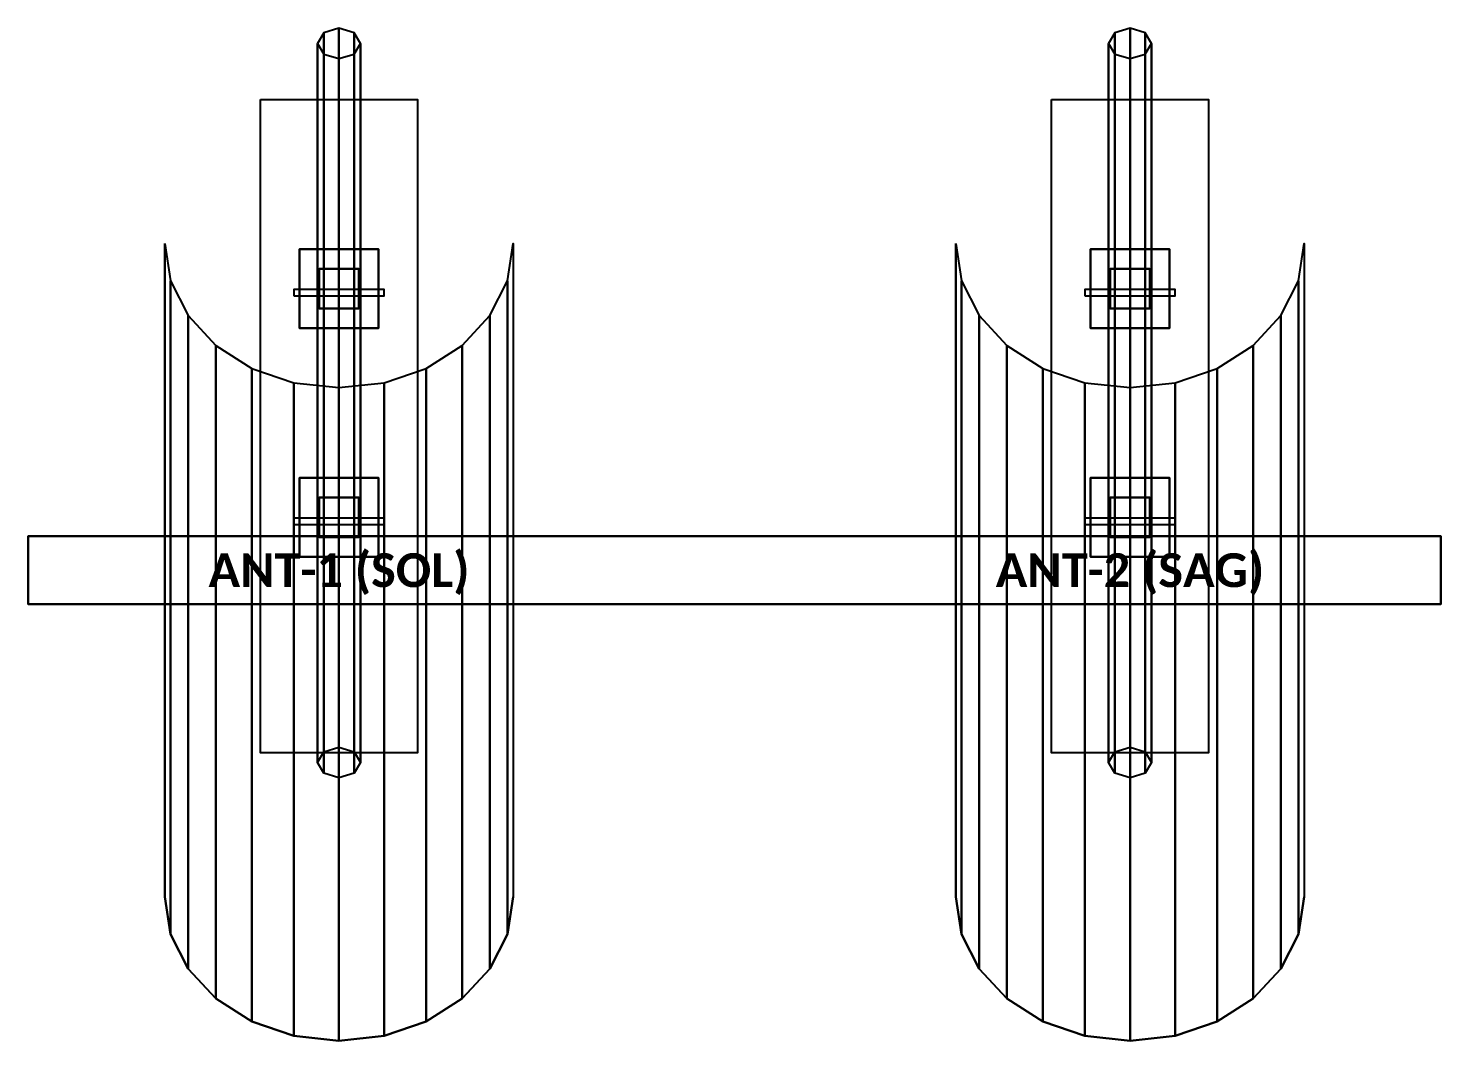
# Model space of a CAD drawing. Header units: metres. Extents: x -14.8 to 20, y -0.8 to 1.1.
# Drawn here: x -5.25 to -2.75, y -0.833 to 0.959 of the extents above; entities that cross this region are included whole.
import ezdxf
from ezdxf.enums import TextEntityAlignment as Align

# ---------------------------------------------------------------- set-up
doc = ezdxf.new("R2010")
doc.units = ezdxf.units.M
for name, color, linetype in [('CELIK_KIRIS_KOLON', 9, 'CONTINUOUS'), ('EKP_MATSING_ANTEN', 2, 'CONTINUOUS'), ('METIN_BILGI', 7, 'CONTINUOUS'), ('MONTAJ_BORULARI', 2, 'CONTINUOUS')]:
    doc.layers.add(name, color=color, linetype=linetype)
doc.styles.get("Standard").update_dxf_attribs({"font": 'calibrib.ttf'})

msp = doc.modelspace()

# ---------------------------------------------------------------- linework, layer by layer
at = {"layer": 'CELIK_KIRIS_KOLON'}
for p, q in [((-4.7, 0.8471, -0.309), (-4.7, -0.309, 0.8471)), ((-3.3, 0.8471, -0.309), (-3.3, -0.309, 0.8471)), ((-4.63, 0.5683, 0.0337), (-4.77, 0.5683, 0.0337)), ((-4.77, 0.5683, 0.0337), (-4.77, 0.4283, 0.0337)), ((-4.63, 0.5683, 0.1537), (-4.77, 0.5683, 0.1537)), ((-4.77, 0.5683, 0.1537), (-4.77, 0.4283, 0.1537)), ((-4.77, 0.5683, 0.0337), (-4.77, 0.5683, 0.1537)), ((-4.63, 0.4283, 0.0337), (-4.63, 0.5683, 0.0337)), ((-4.63, 0.4283, 0.1537), (-4.63, 0.5683, 0.1537)), ((-4.63, 0.5683, 0.0337), (-4.63, 0.5683, 0.1537)), ((-3.23, 0.5683, 0.0337), (-3.37, 0.5683, 0.0337)), ((-3.37, 0.5683, 0.0337), (-3.37, 0.4283, 0.0337)), ((-3.23, 0.5683, 0.1537), (-3.37, 0.5683, 0.1537)), ((-3.37, 0.5683, 0.1537), (-3.37, 0.4283, 0.1537)), ((-3.37, 0.5683, 0.0337), (-3.37, 0.5683, 0.1537)), ((-3.23, 0.4283, 0.0337), (-3.23, 0.5683, 0.0337)), ((-3.23, 0.4283, 0.1537), (-3.23, 0.5683, 0.1537)), ((-3.23, 0.5683, 0.0337), (-3.23, 0.5683, 0.1537)), ((-4.77, 0.4283, 0.0337), (-4.63, 0.4283, 0.0337)), ((-4.77, 0.4283, 0.1537), (-4.63, 0.4283, 0.1537)), ((-4.77, 0.4283, 0.0337), (-4.77, 0.4283, 0.1537)), ((-4.63, 0.4283, 0.0337), (-4.63, 0.4283, 0.1537)), ((-3.37, 0.4283, 0.0337), (-3.23, 0.4283, 0.0337)), ((-3.37, 0.4283, 0.1537), (-3.23, 0.4283, 0.1537)), ((-3.37, 0.4283, 0.0337), (-3.37, 0.4283, 0.1537)), ((-3.23, 0.4283, 0.0337), (-3.23, 0.4283, 0.1537)), ((-4.63, 0.1637, 0.4383), (-4.77, 0.1637, 0.4383)), ((-4.77, 0.1637, 0.4383), (-4.77, 0.0237, 0.4383)), ((-4.63, 0.1637, 0.5583), (-4.77, 0.1637, 0.5583)), ((-4.77, 0.1637, 0.5583), (-4.77, 0.0237, 0.5583)), ((-4.77, 0.1637, 0.4383), (-4.77, 0.1637, 0.5583)), ((-4.63, 0.0237, 0.4383), (-4.63, 0.1637, 0.4383)), ((-4.63, 0.0237, 0.5583), (-4.63, 0.1637, 0.5583)), ((-4.63, 0.1637, 0.4383), (-4.63, 0.1637, 0.5583)), ((-3.23, 0.1637, 0.4383), (-3.37, 0.1637, 0.4383)), ((-3.37, 0.1637, 0.4383), (-3.37, 0.0237, 0.4383)), ((-3.23, 0.1637, 0.5583), (-3.37, 0.1637, 0.5583)), ((-3.37, 0.1637, 0.5583), (-3.37, 0.0237, 0.5583)), ((-3.37, 0.1637, 0.4383), (-3.37, 0.1637, 0.5583)), ((-3.23, 0.0237, 0.4383), (-3.23, 0.1637, 0.4383)), ((-3.23, 0.0237, 0.5583), (-3.23, 0.1637, 0.5583)), ((-3.23, 0.1637, 0.4383), (-3.23, 0.1637, 0.5583)), ((-2.75, 0.06, 1.05), (-5.25, 0.06, 1.05)), ((-5.25, 0.06, 1.05), (-5.25, -0.06, 1.05)), ((-2.75, 0.06, 1.17), (-5.25, 0.06, 1.17)), ((-5.25, 0.06, 1.17), (-5.25, -0.06, 1.17)), ((-5.25, 0.06, 1.05), (-5.25, 0.06, 1.17)), ((-2.75, -0.06, 1.05), (-2.75, 0.06, 1.05)), ((-2.75, -0.06, 1.17), (-2.75, 0.06, 1.17)), ((-2.75, 0.06, 1.05), (-2.75, 0.06, 1.17)), ((-4.77, 0.0237, 0.4383), (-4.63, 0.0237, 0.4383)), ((-4.77, 0.0237, 0.5583), (-4.63, 0.0237, 0.5583)), ((-4.77, 0.0237, 0.4383), (-4.77, 0.0237, 0.5583)), ((-4.63, 0.0237, 0.4383), (-4.63, 0.0237, 0.5583)), ((-3.37, 0.0237, 0.4383), (-3.23, 0.0237, 0.4383)), ((-3.37, 0.0237, 0.5583), (-3.23, 0.0237, 0.5583)), ((-3.37, 0.0237, 0.4383), (-3.37, 0.0237, 0.5583)), ((-3.23, 0.0237, 0.4383), (-3.23, 0.0237, 0.5583)), ((-5.25, -0.06, 1.05), (-2.75, -0.06, 1.05)), ((-5.25, -0.06, 1.17), (-2.75, -0.06, 1.17)), ((-5.25, -0.06, 1.05), (-5.25, -0.06, 1.17)), ((-2.75, -0.06, 1.05), (-2.75, -0.06, 1.17))]:
    msp.add_line(p, q, dxfattribs=at)
for points in [[(-4.8388, 0.833, -0.3231), (-4.5612, 0.833, -0.3231), (-4.5612, -0.3231, 0.833), (-4.8388, -0.3231, 0.833)], [(-3.4388, 0.833, -0.3231), (-3.1612, 0.833, -0.3231), (-3.1612, -0.3231, 0.833), (-3.4388, -0.3231, 0.833)], [(-4.77, 0.4283, 0.0337), (-4.63, 0.4283, 0.0337), (-4.63, 0.5683, 0.0337), (-4.77, 0.5683, 0.0337)], [(-4.77, 0.4283, 0.1537), (-4.63, 0.4283, 0.1537), (-4.63, 0.5683, 0.1537), (-4.77, 0.5683, 0.1537)], [(-4.77, 0.5683, 0.0337), (-4.63, 0.5683, 0.0337), (-4.63, 0.5683, 0.1537), (-4.77, 0.5683, 0.1537)], [(-4.77, 0.4283, 0.0337), (-4.77, 0.5683, 0.0337), (-4.77, 0.5683, 0.1537), (-4.77, 0.4283, 0.1537)], [(-4.63, 0.4283, 0.0337), (-4.63, 0.5683, 0.0337), (-4.63, 0.5683, 0.1537), (-4.63, 0.4283, 0.1537)], [(-3.37, 0.4283, 0.0337), (-3.23, 0.4283, 0.0337), (-3.23, 0.5683, 0.0337), (-3.37, 0.5683, 0.0337)], [(-3.37, 0.4283, 0.1537), (-3.23, 0.4283, 0.1537), (-3.23, 0.5683, 0.1537), (-3.37, 0.5683, 0.1537)], [(-3.37, 0.5683, 0.0337), (-3.23, 0.5683, 0.0337), (-3.23, 0.5683, 0.1537), (-3.37, 0.5683, 0.1537)], [(-3.37, 0.4283, 0.0337), (-3.37, 0.5683, 0.0337), (-3.37, 0.5683, 0.1537), (-3.37, 0.4283, 0.1537)], [(-3.23, 0.4283, 0.0337), (-3.23, 0.5683, 0.0337), (-3.23, 0.5683, 0.1537), (-3.23, 0.4283, 0.1537)], [(-4.78, 0.4855, 0.0243), (-4.62, 0.4855, 0.0243), (-4.62, 0.497, 0.1489), (-4.78, 0.497, 0.1489)], [(-3.38, 0.4855, 0.0243), (-3.22, 0.4855, 0.0243), (-3.22, 0.497, 0.1489), (-3.38, 0.497, 0.1489)], [(-4.77, 0.4283, 0.0337), (-4.63, 0.4283, 0.0337), (-4.63, 0.4283, 0.1537), (-4.77, 0.4283, 0.1537)], [(-3.37, 0.4283, 0.0337), (-3.23, 0.4283, 0.0337), (-3.23, 0.4283, 0.1537), (-3.37, 0.4283, 0.1537)], [(-4.77, 0.0237, 0.4383), (-4.63, 0.0237, 0.4383), (-4.63, 0.1637, 0.4383), (-4.77, 0.1637, 0.4383)], [(-4.77, 0.0237, 0.5583), (-4.63, 0.0237, 0.5583), (-4.63, 0.1637, 0.5583), (-4.77, 0.1637, 0.5583)], [(-4.77, 0.1637, 0.4383), (-4.63, 0.1637, 0.4383), (-4.63, 0.1637, 0.5583), (-4.77, 0.1637, 0.5583)], [(-4.77, 0.0237, 0.4383), (-4.77, 0.1637, 0.4383), (-4.77, 0.1637, 0.5583), (-4.77, 0.0237, 0.5583)], [(-4.63, 0.0237, 0.4383), (-4.63, 0.1637, 0.4383), (-4.63, 0.1637, 0.5583), (-4.63, 0.0237, 0.5583)], [(-3.37, 0.0237, 0.4383), (-3.23, 0.0237, 0.4383), (-3.23, 0.1637, 0.4383), (-3.37, 0.1637, 0.4383)], [(-3.37, 0.0237, 0.5583), (-3.23, 0.0237, 0.5583), (-3.23, 0.1637, 0.5583), (-3.37, 0.1637, 0.5583)], [(-3.37, 0.1637, 0.4383), (-3.23, 0.1637, 0.4383), (-3.23, 0.1637, 0.5583), (-3.37, 0.1637, 0.5583)], [(-3.37, 0.0237, 0.4383), (-3.37, 0.1637, 0.4383), (-3.37, 0.1637, 0.5583), (-3.37, 0.0237, 0.5583)], [(-3.23, 0.0237, 0.4383), (-3.23, 0.1637, 0.4383), (-3.23, 0.1637, 0.5583), (-3.23, 0.0237, 0.5583)], [(-4.78, 0.0809, 0.4289), (-4.62, 0.0809, 0.4289), (-4.62, 0.0923, 0.5535), (-4.78, 0.0923, 0.5535)], [(-3.38, 0.0809, 0.4289), (-3.22, 0.0809, 0.4289), (-3.22, 0.0923, 0.5535), (-3.38, 0.0923, 0.5535)], [(-5.25, -0.06, 1.05), (-2.75, -0.06, 1.05), (-2.75, 0.06, 1.05), (-5.25, 0.06, 1.05)], [(-5.25, -0.06, 1.17), (-2.75, -0.06, 1.17), (-2.75, 0.06, 1.17), (-5.25, 0.06, 1.17)], [(-5.25, 0.06, 1.05), (-2.75, 0.06, 1.05), (-2.75, 0.06, 1.17), (-5.25, 0.06, 1.17)], [(-5.25, -0.06, 1.05), (-5.25, 0.06, 1.05), (-5.25, 0.06, 1.17), (-5.25, -0.06, 1.17)], [(-2.75, -0.06, 1.05), (-2.75, 0.06, 1.05), (-2.75, 0.06, 1.17), (-2.75, -0.06, 1.17)], [(-4.77, 0.0237, 0.4383), (-4.63, 0.0237, 0.4383), (-4.63, 0.0237, 0.5583), (-4.77, 0.0237, 0.5583)], [(-3.37, 0.0237, 0.4383), (-3.23, 0.0237, 0.4383), (-3.23, 0.0237, 0.5583), (-3.37, 0.0237, 0.5583)], [(-5.25, -0.06, 1.05), (-2.75, -0.06, 1.05), (-2.75, -0.06, 1.17), (-5.25, -0.06, 1.17)]]:
    msp.add_3dface(points, dxfattribs=at)
at = {"layer": 'EKP_MATSING_ANTEN'}
for p, q in [((-5.0085, 0.5781, -0.5781), (-4.998, 0.5121, -0.644)), ((-5.0085, 0.5781, -0.5781), (-5.0085, -0.5781, 0.5781)), ((-4.402, 0.5121, -0.644), (-4.3915, 0.5781, -0.5781)), ((-3.6085, 0.5781, -0.5781), (-3.598, 0.5121, -0.644)), ((-3.6085, 0.5781, -0.5781), (-3.6085, -0.5781, 0.5781)), ((-3.002, 0.5121, -0.644), (-2.9915, 0.5781, -0.5781)), ((-4.998, 0.5121, -0.644), (-4.9672, 0.4506, -0.7055)), ((-4.998, 0.5121, -0.644), (-4.998, -0.644, 0.5121)), ((-4.4328, 0.4506, -0.7055), (-4.402, 0.5121, -0.644)), ((-4.402, 0.5121, -0.644), (-4.402, -0.644, 0.5121)), ((-3.598, 0.5121, -0.644), (-3.5672, 0.4506, -0.7055)), ((-3.598, 0.5121, -0.644), (-3.598, -0.644, 0.5121)), ((-3.0328, 0.4506, -0.7055), (-3.002, 0.5121, -0.644)), ((-3.002, 0.5121, -0.644), (-3.002, -0.644, 0.5121)), ((-4.9672, 0.4506, -0.7055), (-4.9181, 0.3978, -0.7583)), ((-4.9672, 0.4506, -0.7055), (-4.9672, -0.7055, 0.4506)), ((-4.4819, 0.3978, -0.7583), (-4.4328, 0.4506, -0.7055)), ((-4.4328, 0.4506, -0.7055), (-4.4328, -0.7055, 0.4506)), ((-3.5672, 0.4506, -0.7055), (-3.5181, 0.3978, -0.7583)), ((-3.5672, 0.4506, -0.7055), (-3.5672, -0.7055, 0.4506)), ((-3.0819, 0.3978, -0.7583), (-3.0328, 0.4506, -0.7055)), ((-3.0328, 0.4506, -0.7055), (-3.0328, -0.7055, 0.4506)), ((-4.9181, 0.3978, -0.7583), (-4.8543, 0.3573, -0.7988)), ((-4.9181, 0.3978, -0.7583), (-4.9181, -0.7583, 0.3978)), ((-4.5457, 0.3573, -0.7988), (-4.4819, 0.3978, -0.7583)), ((-4.4819, 0.3978, -0.7583), (-4.4819, -0.7583, 0.3978)), ((-3.5181, 0.3978, -0.7583), (-3.4543, 0.3573, -0.7988)), ((-3.5181, 0.3978, -0.7583), (-3.5181, -0.7583, 0.3978)), ((-3.1458, 0.3573, -0.7988), (-3.0819, 0.3978, -0.7583)), ((-3.0819, 0.3978, -0.7583), (-3.0819, -0.7583, 0.3978)), ((-4.8543, 0.3573, -0.7988), (-4.7798, 0.3318, -0.8243)), ((-4.8543, 0.3573, -0.7988), (-4.8543, -0.7988, 0.3573)), ((-4.6202, 0.3318, -0.8243), (-4.5457, 0.3573, -0.7988)), ((-4.5457, 0.3573, -0.7988), (-4.5457, -0.7988, 0.3573)), ((-3.4543, 0.3573, -0.7988), (-3.3798, 0.3318, -0.8243)), ((-3.4543, 0.3573, -0.7988), (-3.4543, -0.7988, 0.3573)), ((-3.2202, 0.3318, -0.8243), (-3.1458, 0.3573, -0.7988)), ((-3.1458, 0.3573, -0.7988), (-3.1458, -0.7988, 0.3573)), ((-4.7798, 0.3318, -0.8243), (-4.7, 0.3231, -0.833)), ((-4.7798, 0.3318, -0.8243), (-4.7798, -0.8243, 0.3318)), ((-4.7, 0.3231, -0.833), (-4.6202, 0.3318, -0.8243)), ((-4.6202, 0.3318, -0.8243), (-4.6202, -0.8243, 0.3318)), ((-3.3798, 0.3318, -0.8243), (-3.3, 0.3231, -0.833)), ((-3.3798, 0.3318, -0.8243), (-3.3798, -0.8243, 0.3318)), ((-3.3, 0.3231, -0.833), (-3.2202, 0.3318, -0.8243)), ((-3.2202, 0.3318, -0.8243), (-3.2202, -0.8243, 0.3318)), ((-4.7, 0.3231, -0.833), (-4.7, -0.833, 0.3231)), ((-3.3, 0.3231, -0.833), (-3.3, -0.833, 0.3231)), ((-5.0085, -0.5781, 0.5781), (-4.998, -0.644, 0.5121)), ((-4.402, -0.644, 0.5121), (-4.3915, -0.5781, 0.5781)), ((-3.6085, -0.5781, 0.5781), (-3.598, -0.644, 0.5121)), ((-3.002, -0.644, 0.5121), (-2.9915, -0.5781, 0.5781)), ((-4.998, -0.644, 0.5121), (-4.9672, -0.7055, 0.4506)), ((-4.4328, -0.7055, 0.4506), (-4.402, -0.644, 0.5121)), ((-3.598, -0.644, 0.5121), (-3.5672, -0.7055, 0.4506)), ((-3.0328, -0.7055, 0.4506), (-3.002, -0.644, 0.5121)), ((-4.9672, -0.7055, 0.4506), (-4.9181, -0.7583, 0.3978)), ((-4.4819, -0.7583, 0.3978), (-4.4328, -0.7055, 0.4506)), ((-3.5672, -0.7055, 0.4506), (-3.5181, -0.7583, 0.3978)), ((-3.0819, -0.7583, 0.3978), (-3.0328, -0.7055, 0.4506)), ((-4.9181, -0.7583, 0.3978), (-4.8543, -0.7988, 0.3573)), ((-4.5457, -0.7988, 0.3573), (-4.4819, -0.7583, 0.3978)), ((-3.5181, -0.7583, 0.3978), (-3.4543, -0.7988, 0.3573)), ((-3.1458, -0.7988, 0.3573), (-3.0819, -0.7583, 0.3978)), ((-4.8543, -0.7988, 0.3573), (-4.7798, -0.8243, 0.3318)), ((-4.6202, -0.8243, 0.3318), (-4.5457, -0.7988, 0.3573)), ((-3.4543, -0.7988, 0.3573), (-3.3798, -0.8243, 0.3318)), ((-3.2202, -0.8243, 0.3318), (-3.1458, -0.7988, 0.3573)), ((-4.7798, -0.8243, 0.3318), (-4.7, -0.833, 0.3231)), ((-4.7, -0.833, 0.3231), (-4.6202, -0.8243, 0.3318)), ((-3.3798, -0.8243, 0.3318), (-3.3, -0.833, 0.3231)), ((-3.3, -0.833, 0.3231), (-3.2202, -0.8243, 0.3318))]:
    msp.add_line(p, q, dxfattribs=at)
for points in [[(-5.0085, 0.5781, -0.5781), (-4.998, 0.5121, -0.644), (-4.998, -0.644, 0.5121), (-5.0085, -0.5781, 0.5781)], [(-4.402, 0.5121, -0.644), (-4.3915, 0.5781, -0.5781), (-4.3915, -0.5781, 0.5781), (-4.402, -0.644, 0.5121)], [(-3.6085, 0.5781, -0.5781), (-3.598, 0.5121, -0.644), (-3.598, -0.644, 0.5121), (-3.6085, -0.5781, 0.5781)], [(-3.002, 0.5121, -0.644), (-2.9915, 0.5781, -0.5781), (-2.9915, -0.5781, 0.5781), (-3.002, -0.644, 0.5121)], [(-4.998, 0.5121, -0.644), (-4.9672, 0.4506, -0.7055), (-4.9672, -0.7055, 0.4506), (-4.998, -0.644, 0.5121)], [(-4.4328, 0.4506, -0.7055), (-4.402, 0.5121, -0.644), (-4.402, -0.644, 0.5121), (-4.4328, -0.7055, 0.4506)], [(-3.598, 0.5121, -0.644), (-3.5672, 0.4506, -0.7055), (-3.5672, -0.7055, 0.4506), (-3.598, -0.644, 0.5121)], [(-3.0328, 0.4506, -0.7055), (-3.002, 0.5121, -0.644), (-3.002, -0.644, 0.5121), (-3.0328, -0.7055, 0.4506)], [(-4.9672, 0.4506, -0.7055), (-4.9181, 0.3978, -0.7583), (-4.9181, -0.7583, 0.3978), (-4.9672, -0.7055, 0.4506)], [(-4.4819, 0.3978, -0.7583), (-4.4328, 0.4506, -0.7055), (-4.4328, -0.7055, 0.4506), (-4.4819, -0.7583, 0.3978)], [(-3.5672, 0.4506, -0.7055), (-3.5181, 0.3978, -0.7583), (-3.5181, -0.7583, 0.3978), (-3.5672, -0.7055, 0.4506)], [(-3.0819, 0.3978, -0.7583), (-3.0328, 0.4506, -0.7055), (-3.0328, -0.7055, 0.4506), (-3.0819, -0.7583, 0.3978)], [(-4.9181, 0.3978, -0.7583), (-4.8543, 0.3573, -0.7988), (-4.8543, -0.7988, 0.3573), (-4.9181, -0.7583, 0.3978)], [(-4.5457, 0.3573, -0.7988), (-4.4819, 0.3978, -0.7583), (-4.4819, -0.7583, 0.3978), (-4.5457, -0.7988, 0.3573)], [(-3.5181, 0.3978, -0.7583), (-3.4543, 0.3573, -0.7988), (-3.4543, -0.7988, 0.3573), (-3.5181, -0.7583, 0.3978)], [(-3.1458, 0.3573, -0.7988), (-3.0819, 0.3978, -0.7583), (-3.0819, -0.7583, 0.3978), (-3.1458, -0.7988, 0.3573)], [(-4.8543, 0.3573, -0.7988), (-4.7798, 0.3318, -0.8243), (-4.7798, -0.8243, 0.3318), (-4.8543, -0.7988, 0.3573)], [(-4.6202, 0.3318, -0.8243), (-4.5457, 0.3573, -0.7988), (-4.5457, -0.7988, 0.3573), (-4.6202, -0.8243, 0.3318)], [(-3.4543, 0.3573, -0.7988), (-3.3798, 0.3318, -0.8243), (-3.3798, -0.8243, 0.3318), (-3.4543, -0.7988, 0.3573)], [(-3.2202, 0.3318, -0.8243), (-3.1458, 0.3573, -0.7988), (-3.1458, -0.7988, 0.3573), (-3.2202, -0.8243, 0.3318)], [(-4.7798, 0.3318, -0.8243), (-4.7, 0.3231, -0.833), (-4.7, -0.833, 0.3231), (-4.7798, -0.8243, 0.3318)], [(-4.7, 0.3231, -0.833), (-4.6202, 0.3318, -0.8243), (-4.6202, -0.8243, 0.3318), (-4.7, -0.833, 0.3231)], [(-3.3798, 0.3318, -0.8243), (-3.3, 0.3231, -0.833), (-3.3, -0.833, 0.3231), (-3.3798, -0.8243, 0.3318)], [(-3.3, 0.3231, -0.833), (-3.2202, 0.3318, -0.8243), (-3.2202, -0.8243, 0.3318), (-3.3, -0.833, 0.3231)]]:
    msp.add_3dface(points, dxfattribs=at)
at = {"layer": 'MONTAJ_BORULARI'}
for p, q in [((-4.665, 0.5333, 0.0937), (-4.735, 0.5333, 0.0937)), ((-4.735, 0.5333, 0.0937), (-4.735, 0.4633, 0.0937)), ((-4.665, 0.5333, 2.4), (-4.735, 0.5333, 2.4)), ((-4.735, 0.5333, 2.4), (-4.735, 0.4633, 2.4)), ((-4.735, 0.5333, 0.0937), (-4.735, 0.5333, 2.4)), ((-4.665, 0.4633, 0.0937), (-4.665, 0.5333, 0.0937)), ((-4.665, 0.4633, 2.4), (-4.665, 0.5333, 2.4)), ((-4.665, 0.5333, 0.0937), (-4.665, 0.5333, 2.4)), ((-3.265, 0.5333, 0.0937), (-3.335, 0.5333, 0.0937)), ((-3.335, 0.5333, 0.0937), (-3.335, 0.4633, 0.0937)), ((-3.265, 0.5333, 2.4), (-3.335, 0.5333, 2.4)), ((-3.335, 0.5333, 2.4), (-3.335, 0.4633, 2.4)), ((-3.335, 0.5333, 0.0937), (-3.335, 0.5333, 2.4)), ((-3.265, 0.4633, 0.0937), (-3.265, 0.5333, 0.0937)), ((-3.265, 0.4633, 2.4), (-3.265, 0.5333, 2.4)), ((-3.265, 0.5333, 0.0937), (-3.265, 0.5333, 2.4)), ((-4.735, 0.4633, 0.0937), (-4.665, 0.4633, 0.0937)), ((-4.735, 0.4633, 2.4), (-4.665, 0.4633, 2.4)), ((-4.735, 0.4633, 0.0937), (-4.735, 0.4633, 2.4)), ((-4.665, 0.4633, 0.0937), (-4.665, 0.4633, 2.4)), ((-3.335, 0.4633, 0.0937), (-3.265, 0.4633, 0.0937)), ((-3.335, 0.4633, 2.4), (-3.265, 0.4633, 2.4)), ((-3.335, 0.4633, 0.0937), (-3.335, 0.4633, 2.4)), ((-3.265, 0.4633, 0.0937), (-3.265, 0.4633, 2.4)), ((-4.665, 0.1287, 0.4983), (-4.735, 0.1287, 0.4983)), ((-4.735, 0.1287, 0.4983), (-4.735, 0.0587, 0.4983)), ((-4.665, 0.1287, 2.4), (-4.735, 0.1287, 2.4)), ((-4.735, 0.1287, 2.4), (-4.735, 0.0587, 2.4)), ((-4.735, 0.1287, 0.4983), (-4.735, 0.1287, 2.4)), ((-4.665, 0.0587, 0.4983), (-4.665, 0.1287, 0.4983)), ((-4.665, 0.0587, 2.4), (-4.665, 0.1287, 2.4)), ((-4.665, 0.1287, 0.4983), (-4.665, 0.1287, 2.4)), ((-3.265, 0.1287, 0.4983), (-3.335, 0.1287, 0.4983)), ((-3.335, 0.1287, 0.4983), (-3.335, 0.0587, 0.4983)), ((-3.265, 0.1287, 2.4), (-3.335, 0.1287, 2.4)), ((-3.335, 0.1287, 2.4), (-3.335, 0.0587, 2.4)), ((-3.335, 0.1287, 0.4983), (-3.335, 0.1287, 2.4)), ((-3.265, 0.0587, 0.4983), (-3.265, 0.1287, 0.4983)), ((-3.265, 0.0587, 2.4), (-3.265, 0.1287, 2.4)), ((-3.265, 0.1287, 0.4983), (-3.265, 0.1287, 2.4)), ((-4.735, 0.0587, 0.4983), (-4.665, 0.0587, 0.4983)), ((-4.735, 0.0587, 2.4), (-4.665, 0.0587, 2.4)), ((-4.735, 0.0587, 0.4983), (-4.735, 0.0587, 2.4)), ((-4.665, 0.0587, 0.4983), (-4.665, 0.0587, 2.4)), ((-3.335, 0.0587, 0.4983), (-3.265, 0.0587, 0.4983)), ((-3.335, 0.0587, 2.4), (-3.265, 0.0587, 2.4)), ((-3.335, 0.0587, 0.4983), (-3.335, 0.0587, 2.4)), ((-3.265, 0.0587, 0.4983), (-3.265, 0.0587, 2.4))]:
    msp.add_line(p, q, dxfattribs=at)
for points in [[(-4.7269, 0.9514, -0.3214), (-4.7381, 0.9324, -0.3404), (-4.7381, -0.3404, 0.9324), (-4.7269, -0.3214, 0.9514)], [(-4.7, 0.9593, -0.3135), (-4.7269, 0.9514, -0.3214), (-4.7269, -0.3214, 0.9514), (-4.7, -0.3135, 0.9593)], [(-4.6731, 0.9514, -0.3214), (-4.7, 0.9593, -0.3135), (-4.7, -0.3135, 0.9593), (-4.6731, -0.3214, 0.9514)], [(-4.6619, 0.9324, -0.3404), (-4.6731, 0.9514, -0.3214), (-4.6731, -0.3214, 0.9514), (-4.6619, -0.3404, 0.9324)], [(-3.3269, 0.9514, -0.3214), (-3.3381, 0.9324, -0.3404), (-3.3381, -0.3404, 0.9324), (-3.3269, -0.3214, 0.9514)], [(-3.3, 0.9593, -0.3135), (-3.3269, 0.9514, -0.3214), (-3.3269, -0.3214, 0.9514), (-3.3, -0.3135, 0.9593)], [(-3.2731, 0.9514, -0.3214), (-3.3, 0.9593, -0.3135), (-3.3, -0.3135, 0.9593), (-3.2731, -0.3214, 0.9514)], [(-3.2619, 0.9324, -0.3404), (-3.2731, 0.9514, -0.3214), (-3.2731, -0.3214, 0.9514), (-3.2619, -0.3404, 0.9324)], [(-4.7381, 0.9324, -0.3404), (-4.7269, 0.9133, -0.3595), (-4.7269, -0.3595, 0.9133), (-4.7381, -0.3404, 0.9324)], [(-4.6731, 0.9133, -0.3595), (-4.6619, 0.9324, -0.3404), (-4.6619, -0.3404, 0.9324), (-4.6731, -0.3595, 0.9133)], [(-3.3381, 0.9324, -0.3404), (-3.3269, 0.9133, -0.3595), (-3.3269, -0.3595, 0.9133), (-3.3381, -0.3404, 0.9324)], [(-3.2731, 0.9133, -0.3595), (-3.2619, 0.9324, -0.3404), (-3.2619, -0.3404, 0.9324), (-3.2731, -0.3595, 0.9133)], [(-4.7269, 0.9133, -0.3595), (-4.7, 0.9055, -0.3673), (-4.7, -0.3673, 0.9055), (-4.7269, -0.3595, 0.9133)], [(-4.7, 0.9055, -0.3673), (-4.6731, 0.9133, -0.3595), (-4.6731, -0.3595, 0.9133), (-4.7, -0.3673, 0.9055)], [(-3.3269, 0.9133, -0.3595), (-3.3, 0.9055, -0.3673), (-3.3, -0.3673, 0.9055), (-3.3269, -0.3595, 0.9133)], [(-3.3, 0.9055, -0.3673), (-3.2731, 0.9133, -0.3595), (-3.2731, -0.3595, 0.9133), (-3.3, -0.3673, 0.9055)], [(-4.735, 0.4633, 0.0937), (-4.665, 0.4633, 0.0937), (-4.665, 0.5333, 0.0937), (-4.735, 0.5333, 0.0937)], [(-4.735, 0.4633, 2.4), (-4.665, 0.4633, 2.4), (-4.665, 0.5333, 2.4), (-4.735, 0.5333, 2.4)], [(-4.735, 0.5333, 0.0937), (-4.665, 0.5333, 0.0937), (-4.665, 0.5333, 2.4), (-4.735, 0.5333, 2.4)], [(-4.735, 0.4633, 0.0937), (-4.735, 0.5333, 0.0937), (-4.735, 0.5333, 2.4), (-4.735, 0.4633, 2.4)], [(-4.665, 0.4633, 0.0937), (-4.665, 0.5333, 0.0937), (-4.665, 0.5333, 2.4), (-4.665, 0.4633, 2.4)], [(-3.335, 0.4633, 0.0937), (-3.265, 0.4633, 0.0937), (-3.265, 0.5333, 0.0937), (-3.335, 0.5333, 0.0937)], [(-3.335, 0.4633, 2.4), (-3.265, 0.4633, 2.4), (-3.265, 0.5333, 2.4), (-3.335, 0.5333, 2.4)], [(-3.335, 0.5333, 0.0937), (-3.265, 0.5333, 0.0937), (-3.265, 0.5333, 2.4), (-3.335, 0.5333, 2.4)], [(-3.335, 0.4633, 0.0937), (-3.335, 0.5333, 0.0937), (-3.335, 0.5333, 2.4), (-3.335, 0.4633, 2.4)], [(-3.265, 0.4633, 0.0937), (-3.265, 0.5333, 0.0937), (-3.265, 0.5333, 2.4), (-3.265, 0.4633, 2.4)], [(-4.735, 0.4633, 0.0937), (-4.665, 0.4633, 0.0937), (-4.665, 0.4633, 2.4), (-4.735, 0.4633, 2.4)], [(-3.335, 0.4633, 0.0937), (-3.265, 0.4633, 0.0937), (-3.265, 0.4633, 2.4), (-3.335, 0.4633, 2.4)], [(-4.735, 0.0587, 0.4983), (-4.665, 0.0587, 0.4983), (-4.665, 0.1287, 0.4983), (-4.735, 0.1287, 0.4983)], [(-4.735, 0.0587, 2.4), (-4.665, 0.0587, 2.4), (-4.665, 0.1287, 2.4), (-4.735, 0.1287, 2.4)], [(-4.735, 0.1287, 0.4983), (-4.665, 0.1287, 0.4983), (-4.665, 0.1287, 2.4), (-4.735, 0.1287, 2.4)], [(-4.735, 0.0587, 0.4983), (-4.735, 0.1287, 0.4983), (-4.735, 0.1287, 2.4), (-4.735, 0.0587, 2.4)], [(-4.665, 0.0587, 0.4983), (-4.665, 0.1287, 0.4983), (-4.665, 0.1287, 2.4), (-4.665, 0.0587, 2.4)], [(-3.335, 0.0587, 0.4983), (-3.265, 0.0587, 0.4983), (-3.265, 0.1287, 0.4983), (-3.335, 0.1287, 0.4983)], [(-3.335, 0.0587, 2.4), (-3.265, 0.0587, 2.4), (-3.265, 0.1287, 2.4), (-3.335, 0.1287, 2.4)], [(-3.335, 0.1287, 0.4983), (-3.265, 0.1287, 0.4983), (-3.265, 0.1287, 2.4), (-3.335, 0.1287, 2.4)], [(-3.335, 0.0587, 0.4983), (-3.335, 0.1287, 0.4983), (-3.335, 0.1287, 2.4), (-3.335, 0.0587, 2.4)], [(-3.265, 0.0587, 0.4983), (-3.265, 0.1287, 0.4983), (-3.265, 0.1287, 2.4), (-3.265, 0.0587, 2.4)], [(-4.735, 0.0587, 0.4983), (-4.665, 0.0587, 0.4983), (-4.665, 0.0587, 2.4), (-4.735, 0.0587, 2.4)], [(-3.335, 0.0587, 0.4983), (-3.265, 0.0587, 0.4983), (-3.265, 0.0587, 2.4), (-3.335, 0.0587, 2.4)]]:
    msp.add_3dface(points, dxfattribs=at)

# ---------------------------------------------------------------- texts
at = {"layer": 'METIN_BILGI'}
for s, p in [('ANT-1 (SOL)', (-4.7, 0)), ('ANT-2 (SAG)', (-3.3, 0))]:
    msp.add_text(s, height=0.06, dxfattribs=at).set_placement(p, align=Align.MIDDLE_CENTER)

doc.saveas('drawing.dxf')
